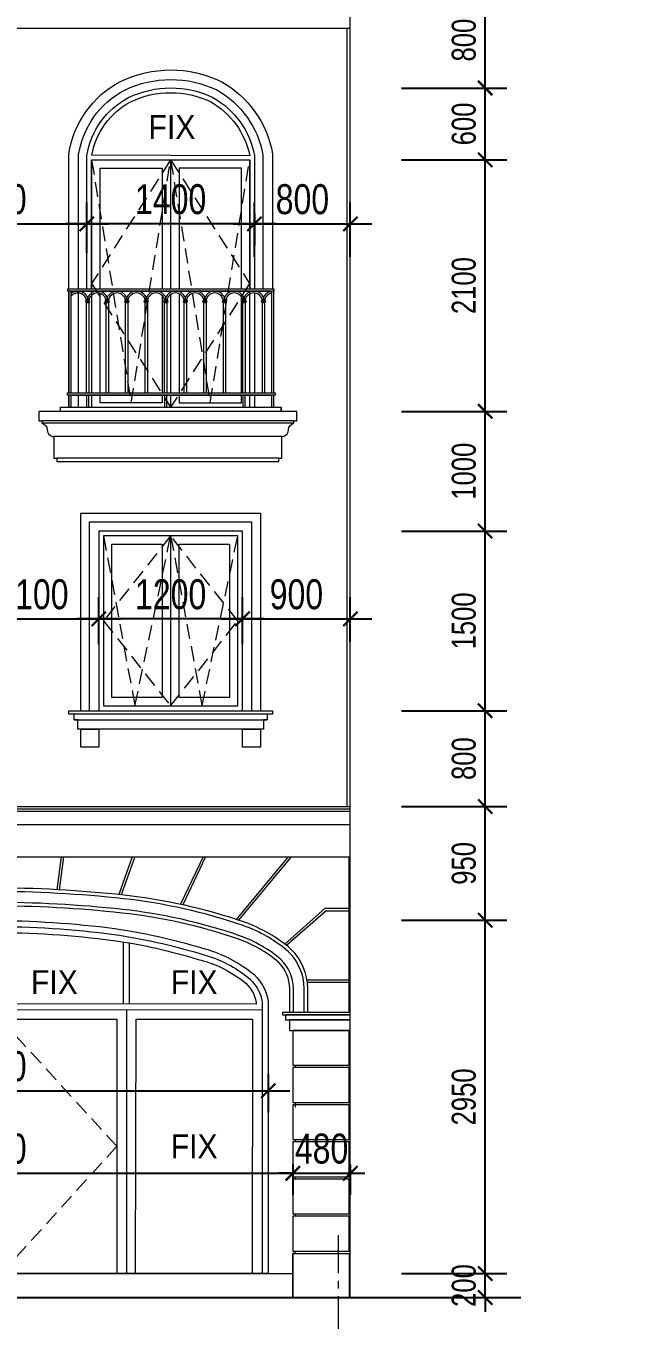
# Model space of a CAD drawing. Header units: millimetres. Extents: x -78046 to 260989, y -99288 to 158505.
# Drawn here: x 215448 to 220543, y 66559 to 77367 of the extents above; entities that cross this region are included whole.
import ezdxf
from ezdxf.xclip import XClip

# ---------------------------------------------------------------- set-up
doc = ezdxf.new("R2010")
doc.units = ezdxf.units.MM
doc.header["$LTSCALE"] = 100
doc.header["$XCLIPFRAME"] = 0
doc.header["$PDMODE"] = 98
doc.linetypes.add('CENTER', pattern=[50.8, 31.75, -6.35, 6.35, -6.35])
doc.linetypes.add('HIDDEN', pattern=[0.375, 0.25, -0.125])
doc.layers.get('Defpoints').update_dxf_attribs({"lineweight": 13})
for name, color, linetype, lineweight in [('-CENTER', 143, 'CENTER', 13), ('-DIM', 9, 'Continuous', 13), ('-DOOR', 137, 'Continuous', 9), ('-HATCH', 8, 'Continuous', 5), ('-HIDE', 3, 'HIDDEN', 13), ('-LINE1', 7, 'Continuous', 18), ('-TEXT', 7, 'Continuous', 15)]:
    doc.layers.add(name, color=color, linetype=linetype, lineweight=lineweight)
doc.styles.add('AVANH', font='VHAVAN_2.TTF', dxfattribs={"width": 0.8})
doc.styles.add('X-5M-DH-TUM1$0$AVANTH', font='arial.ttf', dxfattribs={"width": 0.9})
doc.dimstyles.new('C_100A3', dxfattribs={"dimscale": 100, "dimtxt": 2.5, "dimasz": 1.2, "dimexe": 1.8, "dimexo": 0, "dimgap": 0.75, "dimtad": 1, "dimdec": 0, "dimzin": 0, "dimdsep": 46, "dimtxsty": 'AVANH', "dimblk": 'ARCHTICK', "dimcen": 0, "dimdle": 1.8, "dimclrd": 256, "dimclre": 256, "dimclrt": 7, "dimadec": 0, "dimazin": 0, "dimtfac": 0.0001, "dimtdec": 0, "dimtix": 1, "dimtmove": 2, "dimatfit": 3, "dimldrblk": 'ARCHTICK', "dimfxl": 1.8, "dimtolj": 1, "dimtzin": 0, "dimarcsym": 0})

# ---------------------------------------------------------------- blocks, each defined once
blk = doc.blocks.new('lancan')
for p, q in [((-1, 989), (6547, 989)), ((-1, 969), (6547, 969)), ((1957, 889), (1949, 884)), ((1949, 884), (1949, 882)), ((1958, 884), (1949, 884)), ((1949, 882), (1957, 877)), ((1958, 882), (1949, 882)), ((1954, 893), (1954, 891)), ((1954, 893), (1958, 893)), ((1954, 891), (1957, 891)), ((1954, 875), (1954, 873)), ((1954, 875), (1957, 875)), ((1954, 873), (1958, 873)), ((1957, 891), (1957, 889)), ((1957, 891), (1958, 891)), ((1957, 889), (1979, 889)), ((1957, 877), (1957, 875)), ((1957, 877), (1979, 877)), ((1957, 875), (1958, 875)), ((1958, 893), (1978, 893)), ((1978, 891), (1958, 891)), ((1958, 882), (1958, 884)), ((1958, 884), (1978, 884)), ((1958, 882), (1978, 882)), ((1978, 875), (1958, 875)), ((1958, 120), (1958, 873)), ((1958, 873), (1978, 873)), ((1978, 893), (1982, 893)), ((1978, 891), (1979, 891)), ((1978, 884), (1978, 882)), ((1978, 884), (1987, 884)), ((1978, 882), (1987, 882)), ((1978, 875), (1979, 875)), ((1978, 873), (1978, 120)), ((1978, 873), (1982, 873)), ((1979, 889), (1979, 891)), ((1979, 891), (1982, 891)), ((1987, 884), (1979, 889)), ((1979, 877), (1987, 882)), ((1979, 875), (1979, 877)), ((1979, 875), (1982, 875)), ((1982, 891), (1982, 893)), ((1982, 873), (1982, 875)), ((1987, 882), (1987, 884)), ((2120, 889), (2112, 884)), ((2112, 884), (2112, 882)), ((2122, 884), (2112, 884)), ((2112, 882), (2120, 877)), ((2122, 882), (2112, 882)), ((2118, 893), (2118, 891)), ((2118, 893), (2122, 893)), ((2118, 891), (2120, 891)), ((2118, 875), (2118, 873)), ((2118, 875), (2120, 875)), ((2118, 873), (2122, 873)), ((2120, 891), (2120, 889)), ((2120, 891), (2122, 891)), ((2120, 889), (2142, 889)), ((2120, 877), (2120, 875)), ((2120, 877), (2142, 877)), ((2120, 875), (2122, 875)), ((2122, 893), (2141, 893)), ((2141, 891), (2122, 891)), ((2122, 882), (2122, 884)), ((2122, 884), (2141, 884)), ((2122, 882), (2141, 882)), ((2141, 875), (2122, 875)), ((2122, 120), (2122, 873)), ((2122, 873), (2141, 873)), ((2141, 893), (2145, 893)), ((2141, 891), (2142, 891)), ((2141, 884), (2141, 882)), ((2141, 884), (2151, 884)), ((2141, 882), (2151, 882)), ((2141, 875), (2142, 875)), ((2141, 873), (2141, 120)), ((2141, 873), (2145, 873)), ((2142, 889), (2142, 891)), ((2142, 891), (2145, 891)), ((2151, 884), (2142, 889)), ((2142, 877), (2151, 882)), ((2142, 875), (2142, 877)), ((2142, 875), (2145, 875)), ((2145, 891), (2145, 893)), ((2145, 873), (2145, 875)), ((2151, 882), (2151, 884)), ((2283, 889), (2275, 884)), ((2275, 884), (2275, 882)), ((2285, 884), (2275, 884)), ((2275, 882), (2283, 877)), ((2285, 882), (2275, 882)), ((2281, 893), (2281, 891)), ((2281, 893), (2285, 893)), ((2281, 891), (2283, 891)), ((2281, 875), (2281, 873)), ((2281, 875), (2283, 875)), ((2281, 873), (2285, 873)), ((2283, 891), (2283, 889)), ((2283, 891), (2285, 891)), ((2283, 889), (2306, 889)), ((2283, 877), (2283, 875)), ((2283, 877), (2306, 877)), ((2283, 875), (2285, 875)), ((2285, 893), (2304, 893)), ((2304, 891), (2285, 891)), ((2285, 882), (2285, 884)), ((2285, 884), (2304, 884)), ((2285, 882), (2304, 882)), ((2304, 875), (2285, 875)), ((2285, 120), (2285, 873)), ((2285, 873), (2304, 873)), ((2304, 893), (2308, 893)), ((2304, 891), (2306, 891)), ((2304, 884), (2304, 882)), ((2304, 884), (2314, 884)), ((2304, 882), (2314, 882)), ((2304, 875), (2306, 875)), ((2304, 873), (2304, 120)), ((2304, 873), (2308, 873)), ((2306, 889), (2306, 891)), ((2306, 891), (2308, 891)), ((2314, 884), (2306, 889)), ((2306, 877), (2314, 882)), ((2306, 875), (2306, 877)), ((2306, 875), (2308, 875)), ((2308, 891), (2308, 893)), ((2308, 873), (2308, 875)), ((2314, 882), (2314, 884)), ((2446, 889), (2438, 884)), ((2438, 884), (2438, 882)), ((2448, 884), (2438, 884)), ((2438, 882), (2446, 877)), ((2448, 882), (2438, 882)), ((2444, 893), (2444, 891)), ((2444, 893), (2448, 893)), ((2444, 891), (2446, 891)), ((2444, 875), (2444, 873)), ((2444, 875), (2446, 875)), ((2444, 873), (2448, 873)), ((2446, 891), (2446, 889)), ((2446, 891), (2448, 891)), ((2446, 889), (2469, 889)), ((2446, 877), (2446, 875)), ((2446, 877), (2469, 877)), ((2446, 875), (2448, 875)), ((2448, 893), (2467, 893)), ((2467, 891), (2448, 891)), ((2448, 882), (2448, 884)), ((2448, 884), (2467, 884)), ((2448, 882), (2467, 882)), ((2467, 875), (2448, 875)), ((2448, 120), (2448, 873)), ((2448, 873), (2467, 873)), ((2467, 893), (2471, 893)), ((2467, 891), (2469, 891)), ((2467, 884), (2467, 882)), ((2467, 884), (2477, 884)), ((2467, 882), (2477, 882)), ((2467, 875), (2469, 875)), ((2467, 873), (2467, 120)), ((2467, 873), (2471, 873)), ((2469, 889), (2469, 891)), ((2469, 891), (2471, 891)), ((2477, 884), (2469, 889)), ((2469, 877), (2477, 882)), ((2469, 875), (2469, 877)), ((2469, 875), (2471, 875)), ((2471, 891), (2471, 893)), ((2471, 873), (2471, 875)), ((2477, 882), (2477, 884)), ((2610, 889), (2601, 884)), ((2601, 884), (2601, 882)), ((2611, 884), (2601, 884)), ((2601, 882), (2610, 877)), ((2611, 882), (2601, 882)), ((2607, 893), (2607, 891)), ((2607, 893), (2611, 893)), ((2607, 891), (2610, 891)), ((2607, 875), (2607, 873)), ((2607, 875), (2610, 875)), ((2607, 873), (2611, 873)), ((2610, 891), (2610, 889)), ((2610, 891), (2611, 891)), ((2610, 889), (2632, 889)), ((2610, 877), (2610, 875)), ((2610, 877), (2632, 877)), ((2610, 875), (2611, 875)), ((2611, 893), (2630, 893)), ((2630, 891), (2611, 891)), ((2611, 882), (2611, 884)), ((2611, 884), (2630, 884)), ((2611, 882), (2630, 882)), ((2630, 875), (2611, 875)), ((2611, 120), (2611, 873)), ((2611, 873), (2630, 873)), ((2630, 893), (2634, 893)), ((2630, 891), (2632, 891)), ((2630, 884), (2630, 882)), ((2630, 884), (2640, 884)), ((2630, 882), (2640, 882)), ((2630, 875), (2632, 875)), ((2630, 873), (2630, 120)), ((2630, 873), (2634, 873)), ((2632, 889), (2632, 891)), ((2632, 891), (2634, 891)), ((2640, 884), (2632, 889)), ((2632, 877), (2640, 882)), ((2632, 875), (2632, 877)), ((2632, 875), (2634, 875)), ((2634, 891), (2634, 893)), ((2634, 873), (2634, 875)), ((2640, 882), (2640, 884)), ((2773, 889), (2765, 884)), ((2765, 884), (2765, 882)), ((2774, 884), (2765, 884)), ((2765, 882), (2773, 877)), ((2774, 882), (2765, 882)), ((2770, 893), (2770, 891)), ((2770, 893), (2774, 893)), ((2770, 891), (2773, 891)), ((2770, 875), (2770, 873)), ((2770, 875), (2773, 875)), ((2770, 873), (2774, 873)), ((2773, 891), (2773, 889)), ((2773, 891), (2774, 891)), ((2773, 889), (2795, 889)), ((2773, 877), (2773, 875)), ((2773, 877), (2795, 877)), ((2773, 875), (2774, 875)), ((2774, 893), (2794, 893)), ((2794, 891), (2774, 891)), ((2774, 882), (2774, 884)), ((2774, 884), (2794, 884)), ((2774, 882), (2794, 882)), ((2794, 875), (2774, 875)), ((2774, 120), (2774, 873)), ((2774, 873), (2794, 873)), ((2794, 893), (2798, 893)), ((2794, 891), (2795, 891)), ((2794, 884), (2794, 882)), ((2794, 884), (2803, 884)), ((2794, 882), (2803, 882)), ((2794, 875), (2795, 875)), ((2794, 873), (2794, 120)), ((2794, 873), (2798, 873)), ((2795, 889), (2795, 891)), ((2795, 891), (2798, 891)), ((2803, 884), (2795, 889)), ((2795, 877), (2803, 882)), ((2795, 875), (2795, 877)), ((2795, 875), (2798, 875)), ((2798, 891), (2798, 893)), ((2798, 873), (2798, 875)), ((2803, 882), (2803, 884)), ((2936, 889), (2928, 884)), ((2928, 884), (2928, 882)), ((2938, 884), (2928, 884)), ((2928, 882), (2936, 877)), ((2938, 882), (2928, 882)), ((2934, 893), (2934, 891)), ((2934, 893), (2938, 893)), ((2934, 891), (2936, 891)), ((2934, 875), (2934, 873)), ((2934, 875), (2936, 875)), ((2934, 873), (2938, 873)), ((2936, 891), (2936, 889)), ((2936, 891), (2938, 891)), ((2936, 889), (2958, 889)), ((2936, 877), (2936, 875)), ((2936, 877), (2958, 877)), ((2936, 875), (2938, 875)), ((2938, 893), (2957, 893)), ((2957, 891), (2938, 891)), ((2938, 882), (2938, 884)), ((2938, 884), (2957, 884)), ((2938, 882), (2957, 882)), ((2957, 875), (2938, 875)), ((2938, 120), (2938, 873)), ((2938, 873), (2957, 873)), ((2957, 893), (2961, 893)), ((2957, 891), (2958, 891)), ((2957, 884), (2957, 882)), ((2957, 884), (2967, 884)), ((2957, 882), (2967, 882)), ((2957, 875), (2958, 875)), ((2957, 873), (2957, 120)), ((2957, 873), (2961, 873)), ((2958, 889), (2958, 891)), ((2958, 891), (2961, 891)), ((2967, 884), (2958, 889)), ((2958, 877), (2967, 882)), ((2958, 875), (2958, 877)), ((2958, 875), (2961, 875)), ((2961, 891), (2961, 893)), ((2961, 873), (2961, 875)), ((2967, 882), (2967, 884)), ((3099, 889), (3091, 884)), ((3091, 884), (3091, 882)), ((3101, 884), (3091, 884)), ((3091, 882), (3099, 877)), ((3101, 882), (3091, 882)), ((3097, 893), (3097, 891)), ((3097, 893), (3101, 893)), ((3097, 891), (3099, 891)), ((3097, 875), (3097, 873)), ((3097, 875), (3099, 875)), ((3097, 873), (3101, 873)), ((3099, 891), (3099, 889)), ((3099, 891), (3101, 891)), ((3099, 889), (3122, 889)), ((3099, 877), (3099, 875)), ((3099, 877), (3122, 877)), ((3099, 875), (3101, 875)), ((3101, 893), (3120, 893)), ((3120, 891), (3101, 891)), ((3101, 882), (3101, 884)), ((3101, 884), (3120, 884)), ((3101, 882), (3120, 882)), ((3120, 875), (3101, 875)), ((3101, 120), (3101, 873)), ((3101, 873), (3120, 873)), ((3120, 893), (3124, 893)), ((3120, 891), (3122, 891)), ((3120, 884), (3120, 882)), ((3120, 884), (3130, 884)), ((3120, 882), (3130, 882)), ((3120, 875), (3122, 875)), ((3120, 873), (3120, 120)), ((3120, 873), (3124, 873)), ((3122, 889), (3122, 891)), ((3122, 891), (3124, 891)), ((3130, 884), (3122, 889)), ((3122, 877), (3130, 882)), ((3122, 875), (3122, 877)), ((3122, 875), (3124, 875)), ((3124, 891), (3124, 893)), ((3124, 873), (3124, 875)), ((3130, 882), (3130, 884)), ((3262, 889), (3254, 884)), ((3254, 884), (3254, 882)), ((3264, 884), (3254, 884)), ((3254, 882), (3262, 877)), ((3264, 882), (3254, 882)), ((3260, 893), (3260, 891)), ((3260, 893), (3264, 893)), ((3260, 891), (3262, 891)), ((3260, 875), (3260, 873)), ((3260, 875), (3262, 875)), ((3260, 873), (3264, 873)), ((3262, 891), (3262, 889)), ((3262, 891), (3264, 891)), ((3262, 889), (3285, 889)), ((3262, 877), (3262, 875)), ((3262, 877), (3285, 877)), ((3262, 875), (3264, 875)), ((3264, 893), (3283, 893)), ((3283, 891), (3264, 891)), ((3264, 882), (3264, 884)), ((3264, 884), (3283, 884)), ((3264, 882), (3283, 882)), ((3283, 875), (3264, 875)), ((3264, 120), (3264, 873)), ((3264, 873), (3283, 873)), ((3283, 893), (3287, 893)), ((3283, 891), (3285, 891)), ((3283, 884), (3283, 882)), ((3283, 884), (3293, 884)), ((3283, 882), (3293, 882)), ((3283, 875), (3285, 875)), ((3283, 873), (3283, 120)), ((3283, 873), (3287, 873)), ((3285, 889), (3285, 891)), ((3285, 891), (3287, 891)), ((3293, 884), (3285, 889)), ((3285, 877), (3293, 882)), ((3285, 875), (3285, 877)), ((3285, 875), (3287, 875)), ((3287, 891), (3287, 893)), ((3287, 873), (3287, 875)), ((3293, 882), (3293, 884)), ((3426, 889), (3417, 884)), ((3417, 884), (3417, 882)), ((3427, 884), (3417, 884)), ((3417, 882), (3426, 877)), ((3427, 882), (3417, 882)), ((3423, 893), (3423, 891)), ((3423, 893), (3427, 893)), ((3423, 891), (3426, 891)), ((3423, 875), (3423, 873)), ((3423, 875), (3426, 875)), ((3423, 873), (3427, 873)), ((3426, 891), (3426, 889)), ((3426, 891), (3427, 891)), ((3426, 889), (3448, 889)), ((3426, 877), (3426, 875)), ((3426, 877), (3448, 877)), ((3426, 875), (3427, 875)), ((3427, 893), (3446, 893)), ((3446, 891), (3427, 891)), ((3427, 882), (3427, 884)), ((3427, 884), (3446, 884)), ((3427, 882), (3446, 882)), ((3446, 875), (3427, 875)), ((3427, 120), (3427, 873)), ((3427, 873), (3446, 873)), ((3446, 893), (3450, 893)), ((3446, 891), (3448, 891)), ((3446, 884), (3446, 882)), ((3446, 884), (3456, 884)), ((3446, 882), (3456, 882)), ((3446, 875), (3448, 875)), ((3446, 873), (3446, 120)), ((3446, 873), (3450, 873)), ((3448, 889), (3448, 891)), ((3448, 891), (3450, 891)), ((3456, 884), (3448, 889)), ((3448, 877), (3456, 882)), ((3448, 875), (3448, 877)), ((3448, 875), (3450, 875)), ((3450, 891), (3450, 893)), ((3450, 873), (3450, 875)), ((3456, 882), (3456, 884)), ((-1, 120), (6547, 120)), ((-1, 100), (6547, 100)), ((-1, 0), (6547, 0))]:
    blk.add_line(p, q)
for points in [[(1978, 100), (1958, 100), (1958, 0), (1978, 0)], [(2630, 100), (2611, 100), (2611, 0), (2630, 0)], [(3283, 100), (3264, 100), (3264, 0), (3283, 0)]]:
    blk.add_lwpolyline(points, close=True)
for centre, radius, start, end in [((1886, 880), 89.2, 8.5304, 171.4696), ((1886, 880), 73.2, 10.4137, 169.5863), ((2050, 880), 89.2, 8.5304, 171.4696), ((2050, 880), 73.2, 10.4137, 169.5863), ((2213, 880), 89.2, 8.5304, 171.4696), ((2213, 880), 73.2, 10.4137, 169.5863), ((2376, 880), 89.2, 8.5304, 171.4696), ((2376, 880), 73.2, 10.4137, 169.5863), ((2539, 880), 89.2, 8.5304, 171.4696), ((2539, 880), 73.2, 10.4137, 169.5863), ((2702, 880), 89.2, 8.5304, 171.4696), ((2702, 880), 73.2, 10.4137, 169.5863), ((2866, 880), 89.2, 8.5304, 171.4696), ((2866, 880), 73.2, 10.4137, 169.5863), ((3029, 880), 89.2, 8.5304, 171.4696), ((3029, 880), 73.2, 10.4137, 169.5863), ((3192, 880), 89.2, 8.5304, 171.4696), ((3192, 880), 73.2, 10.4137, 169.5863), ((3355, 880), 89.2, 8.5304, 171.4696), ((3355, 880), 73.2, 10.4137, 169.5863), ((3518, 880), 89.2, 8.5304, 171.4696), ((3518, 880), 73.2, 10.4137, 169.5863)]:
    blk.add_arc(centre, radius, start, end)
blk = doc.blocks.new('_ARCHTICK')
at = {"const_width": 0.15}
blk.add_lwpolyline([(-0.5, -0.5), (0.5, 0.5)], dxfattribs=at)
blk = doc.blocks.new('*D598')
at = {"layer": 'Defpoints', "lineweight": -2, "transparency": 16777216}
for p, q in [((216057, 72203), (216057, 72595)), ((217257, 72203), (217257, 72595)), ((217437, 72415), (215877, 72415))]:
    blk.add_line(p, q, dxfattribs=at)
at = {"layer": 'Defpoints', "color": 0, "transparency": 16777216}
for p in [(216057, 72415), (216057, 72203), (217257, 72203)]:
    blk.add_point(p, dxfattribs=at)
at = {"layer": 'Defpoints', "lineweight": -2, "transparency": 16777216, "xscale": 120, "yscale": 120, "zscale": 120, "rotation": 180}
blk.add_blockref('_ARCHTICK', (216057, 72415), dxfattribs=at)
at = {"layer": 'Defpoints', "lineweight": -2, "transparency": 16777216, "xscale": 120, "yscale": 120, "zscale": 120}
blk.add_blockref('_ARCHTICK', (217257, 72415), dxfattribs=at)
at = {"layer": 'Defpoints', "color": 7, "transparency": 16777216, "insert": (216657, 72619), "char_height": 250, "attachment_point": 5, "style": 'AVANH'}
blk.add_mtext('\\A1;1200', dxfattribs=at)
blk = doc.blocks.new('*D600')
at = {"layer": 'Defpoints', "lineweight": -2, "transparency": 16777216}
for p, q in [((215957, 75625), (215957, 75893)), ((217357, 75801), (217357, 75533)), ((217537, 75713), (215777, 75713))]:
    blk.add_line(p, q, dxfattribs=at)
at = {"layer": 'Defpoints', "color": 0, "transparency": 16777216}
for p in [(217357, 75801), (215957, 75713), (215957, 75625)]:
    blk.add_point(p, dxfattribs=at)
at = {"layer": 'Defpoints', "lineweight": -2, "transparency": 16777216, "xscale": 120, "yscale": 120, "zscale": 120, "rotation": 180}
blk.add_blockref('_ARCHTICK', (215957, 75713), dxfattribs=at)
at = {"layer": 'Defpoints', "lineweight": -2, "transparency": 16777216, "xscale": 120, "yscale": 120, "zscale": 120}
blk.add_blockref('_ARCHTICK', (217357, 75713), dxfattribs=at)
at = {"layer": 'Defpoints', "color": 7, "transparency": 16777216, "insert": (216657, 75918), "char_height": 250, "attachment_point": 5, "style": 'AVANH'}
blk.add_mtext('\\A1;1400', dxfattribs=at)
blk = doc.blocks.new('*D588')
at = {"layer": 'Defpoints', "lineweight": -2, "transparency": 16777216}
for p, q in [((214357, 75533), (214357, 75893)), ((215957, 75469), (215957, 75893)), ((214177, 75713), (216137, 75713))]:
    blk.add_line(p, q, dxfattribs=at)
at = {"layer": 'Defpoints', "color": 0, "transparency": 16777216}
for p in [(215957, 75713), (214357, 75533), (215957, 75469)]:
    blk.add_point(p, dxfattribs=at)
at = {"layer": 'Defpoints', "lineweight": -2, "transparency": 16777216, "xscale": 120, "yscale": 120, "zscale": 120, "rotation": 180}
blk.add_blockref('_ARCHTICK', (214357, 75713), dxfattribs=at)
at = {"layer": 'Defpoints', "lineweight": -2, "transparency": 16777216, "xscale": 120, "yscale": 120, "zscale": 120}
blk.add_blockref('_ARCHTICK', (215957, 75713), dxfattribs=at)
at = {"layer": 'Defpoints', "color": 7, "transparency": 16777216, "insert": (215157, 75918), "char_height": 250, "attachment_point": 5, "style": 'AVANH'}
blk.add_mtext('\\A1;1600', dxfattribs=at)
blk = doc.blocks.new('*D589')
at = {"layer": 'Defpoints', "lineweight": -2, "transparency": 16777216}
for p, q in [((217357, 75438), (217357, 75893)), ((218157, 75438), (218157, 75893)), ((217177, 75713), (218337, 75713))]:
    blk.add_line(p, q, dxfattribs=at)
at = {"layer": 'Defpoints', "color": 0, "transparency": 16777216}
for p in [(218157, 75713), (217357, 75438), (218157, 75438)]:
    blk.add_point(p, dxfattribs=at)
at = {"layer": 'Defpoints', "lineweight": -2, "transparency": 16777216, "xscale": 120, "yscale": 120, "zscale": 120, "rotation": 180}
blk.add_blockref('_ARCHTICK', (217357, 75713), dxfattribs=at)
at = {"layer": 'Defpoints', "lineweight": -2, "transparency": 16777216, "xscale": 120, "yscale": 120, "zscale": 120}
blk.add_blockref('_ARCHTICK', (218157, 75713), dxfattribs=at)
at = {"layer": 'Defpoints', "color": 7, "transparency": 16777216, "insert": (217757, 75918), "char_height": 250, "attachment_point": 5, "style": 'AVANH'}
blk.add_mtext('\\A1;800', dxfattribs=at)
blk = doc.blocks.new('*D592')
at = {"layer": 'Defpoints', "lineweight": -2, "transparency": 16777216}
for p, q in [((217257, 72224), (217257, 72595)), ((218157, 72224), (218157, 72595)), ((217077, 72415), (218337, 72415))]:
    blk.add_line(p, q, dxfattribs=at)
at = {"layer": 'Defpoints', "color": 0, "transparency": 16777216}
for p in [(218157, 72415), (217257, 72224), (218157, 72224)]:
    blk.add_point(p, dxfattribs=at)
at = {"layer": 'Defpoints', "lineweight": -2, "transparency": 16777216, "xscale": 120, "yscale": 120, "zscale": 120, "rotation": 180}
blk.add_blockref('_ARCHTICK', (217257, 72415), dxfattribs=at)
at = {"layer": 'Defpoints', "lineweight": -2, "transparency": 16777216, "xscale": 120, "yscale": 120, "zscale": 120}
blk.add_blockref('_ARCHTICK', (218157, 72415), dxfattribs=at)
at = {"layer": 'Defpoints', "color": 7, "transparency": 16777216, "insert": (217707, 72619), "char_height": 250, "attachment_point": 5, "style": 'AVANH'}
blk.add_mtext('\\A1;900', dxfattribs=at)
blk = doc.blocks.new('*D594')
at = {"layer": 'Defpoints', "lineweight": -2, "transparency": 16777216}
for p, q in [((212637, 67591), (212637, 67965)), ((212457, 67785), (217857, 67785)), ((217677, 67859), (217677, 67605))]:
    blk.add_line(p, q, dxfattribs=at)
at = {"layer": 'Defpoints', "color": 0, "transparency": 16777216}
for p in [(217677, 67859), (217677, 67785), (212637, 67591)]:
    blk.add_point(p, dxfattribs=at)
at = {"layer": 'Defpoints', "lineweight": -2, "transparency": 16777216, "xscale": 120, "yscale": 120, "zscale": 120, "rotation": 180}
blk.add_blockref('_ARCHTICK', (212637, 67785), dxfattribs=at)
at = {"layer": 'Defpoints', "lineweight": -2, "transparency": 16777216, "xscale": 120, "yscale": 120, "zscale": 120}
blk.add_blockref('_ARCHTICK', (217677, 67785), dxfattribs=at)
at = {"layer": 'Defpoints', "color": 7, "transparency": 16777216, "insert": (215157, 67990), "char_height": 250, "attachment_point": 5, "style": 'AVANH'}
blk.add_mtext('\\A1;5040', dxfattribs=at)
blk = doc.blocks.new('*D595')
at = {"layer": 'Defpoints', "lineweight": -2, "transparency": 16777216}
for p, q in [((217677, 67785), (217557, 67785)), ((217677, 67859), (217677, 67605)), ((217677, 67785), (218157, 67785)), ((218157, 67859), (218157, 67605)), ((218157, 67785), (218277, 67785))]:
    blk.add_line(p, q, dxfattribs=at)
at = {"layer": 'Defpoints', "color": 0, "transparency": 16777216}
for p in [(217677, 67859), (218157, 67859), (218157, 67785)]:
    blk.add_point(p, dxfattribs=at)
at = {"layer": 'Defpoints', "lineweight": -2, "transparency": 16777216, "xscale": 120, "yscale": 120, "zscale": 120}
blk.add_blockref('_ARCHTICK', (217677, 67785), dxfattribs=at)
at = {"layer": 'Defpoints', "lineweight": -2, "transparency": 16777216, "xscale": 120, "yscale": 120, "zscale": 120, "rotation": 180}
blk.add_blockref('_ARCHTICK', (218157, 67785), dxfattribs=at)
at = {"layer": 'Defpoints', "color": 7, "transparency": 16777216, "insert": (217917, 67990), "char_height": 250, "attachment_point": 5, "style": 'AVANH'}
blk.add_mtext('\\A1;480', dxfattribs=at)
blk = doc.blocks.new('*D596')
at = {"layer": 'Defpoints', "lineweight": -2, "transparency": 16777216}
for p, q in [((212842, 68617), (212842, 68294)), ((217472, 68617), (217472, 68294)), ((212662, 68474), (217652, 68474))]:
    blk.add_line(p, q, dxfattribs=at)
at = {"layer": 'Defpoints', "color": 0, "transparency": 16777216}
for p in [(212842, 68617), (217472, 68617), (217472, 68474)]:
    blk.add_point(p, dxfattribs=at)
at = {"layer": 'Defpoints', "lineweight": -2, "transparency": 16777216, "xscale": 120, "yscale": 120, "zscale": 120, "rotation": 180}
blk.add_blockref('_ARCHTICK', (212842, 68474), dxfattribs=at)
at = {"layer": 'Defpoints', "lineweight": -2, "transparency": 16777216, "xscale": 120, "yscale": 120, "zscale": 120}
blk.add_blockref('_ARCHTICK', (217472, 68474), dxfattribs=at)
at = {"layer": 'Defpoints', "color": 7, "transparency": 16777216, "insert": (215157, 68678), "char_height": 250, "attachment_point": 5, "style": 'AVANH'}
blk.add_mtext('\\A1;4630', dxfattribs=at)
blk = doc.blocks.new('*D587')
at = {"layer": 'Defpoints', "lineweight": -2, "transparency": 16777216}
for p, q in [((214957, 72189), (214957, 72595)), ((216057, 72203), (216057, 72595)), ((214777, 72415), (216237, 72415))]:
    blk.add_line(p, q, dxfattribs=at)
at = {"layer": 'Defpoints', "color": 0, "transparency": 16777216}
for p in [(216057, 72415), (216057, 72203), (214957, 72189)]:
    blk.add_point(p, dxfattribs=at)
at = {"layer": 'Defpoints', "lineweight": -2, "transparency": 16777216, "xscale": 120, "yscale": 120, "zscale": 120, "rotation": 180}
blk.add_blockref('_ARCHTICK', (214957, 72415), dxfattribs=at)
at = {"layer": 'Defpoints', "lineweight": -2, "transparency": 16777216, "xscale": 120, "yscale": 120, "zscale": 120}
blk.add_blockref('_ARCHTICK', (216057, 72415), dxfattribs=at)
at = {"layer": 'Defpoints', "color": 7, "transparency": 16777216, "insert": (215507, 72619), "char_height": 250, "attachment_point": 5, "style": 'AVANH'}
blk.add_mtext('\\A1;1100', dxfattribs=at)
blk = doc.blocks.new('*D567')
at = {"layer": '-DIM', "lineweight": -2, "transparency": 16777216}
for p, q in [((219283, 72968), (219283, 74328)), ((218583, 74148), (219463, 74148)), ((218583, 73148), (219463, 73148))]:
    blk.add_line(p, q, dxfattribs=at)
at = {"layer": 'Defpoints', "color": 0, "transparency": 16777216}
for p in [(218583, 74148), (219283, 74148), (218583, 73148)]:
    blk.add_point(p, dxfattribs=at)
at = {"layer": '-DIM', "lineweight": -2, "transparency": 16777216, "xscale": 120, "yscale": 120, "zscale": 120}
for p, rotation in [((219283, 74148), 90), ((219283, 73148), 270)]:
    blk.add_blockref('_ARCHTICK', p, dxfattribs=dict(at, rotation=rotation))
at = {"layer": '-DIM', "color": 7, "transparency": 16777216, "insert": (219105, 73648), "char_height": 200, "attachment_point": 5, "rotation": 90, "style": 'AVANH'}
blk.add_mtext('\\A1;1000', dxfattribs=at)
blk = doc.blocks.new('*D570')
at = {"layer": '-DIM', "lineweight": -2, "transparency": 16777216}
for p, q in [((219283, 76668), (219283, 77828)), ((218583, 77648), (219463, 77648)), ((218583, 76848), (219463, 76848))]:
    blk.add_line(p, q, dxfattribs=at)
at = {"layer": 'Defpoints', "color": 0, "transparency": 16777216}
for p in [(218583, 77648), (219283, 77648), (218583, 76848)]:
    blk.add_point(p, dxfattribs=at)
at = {"layer": '-DIM', "lineweight": -2, "transparency": 16777216, "xscale": 120, "yscale": 120, "zscale": 120}
for p, rotation in [((219283, 77648), 90), ((219283, 76848), 270)]:
    blk.add_blockref('_ARCHTICK', p, dxfattribs=dict(at, rotation=rotation))
at = {"layer": '-DIM', "color": 7, "transparency": 16777216, "insert": (219105, 77248), "char_height": 200, "attachment_point": 5, "rotation": 90, "style": 'AVANH'}
blk.add_mtext('\\A1;800', dxfattribs=at)
blk = doc.blocks.new('*D562')
at = {"layer": '-DIM', "lineweight": -2, "transparency": 16777216}
for p, q in [((219283, 66948), (219283, 67068)), ((218583, 66948), (219463, 66948)), ((219283, 66748), (219283, 66948)), ((218583, 66748), (219463, 66748)), ((219283, 66748), (219283, 66628))]:
    blk.add_line(p, q, dxfattribs=at)
at = {"layer": 'Defpoints', "color": 0, "transparency": 16777216}
for p in [(218583, 66948), (219283, 66948), (218583, 66748)]:
    blk.add_point(p, dxfattribs=at)
at = {"layer": '-DIM', "lineweight": -2, "transparency": 16777216, "xscale": 120, "yscale": 120, "zscale": 120}
for p, rotation in [((219283, 66948), 270), ((219283, 66748), 90)]:
    blk.add_blockref('_ARCHTICK', p, dxfattribs=dict(at, rotation=rotation))
at = {"layer": '-DIM', "color": 7, "transparency": 16777216, "insert": (219105, 66848), "char_height": 200, "attachment_point": 5, "rotation": 90, "style": 'AVANH'}
blk.add_mtext('\\A1;200', dxfattribs=at)
blk = doc.blocks.new('*D563')
at = {"layer": '-DIM', "lineweight": -2, "transparency": 16777216}
for p, q in [((219283, 66768), (219283, 70078)), ((218583, 69898), (219463, 69898)), ((218583, 66948), (219463, 66948))]:
    blk.add_line(p, q, dxfattribs=at)
at = {"layer": 'Defpoints', "color": 0, "transparency": 16777216}
for p in [(218583, 69898), (219283, 69898), (218583, 66948)]:
    blk.add_point(p, dxfattribs=at)
at = {"layer": '-DIM', "lineweight": -2, "transparency": 16777216, "xscale": 120, "yscale": 120, "zscale": 120}
for p, rotation in [((219283, 69898), 90), ((219283, 66948), 270)]:
    blk.add_blockref('_ARCHTICK', p, dxfattribs=dict(at, rotation=rotation))
at = {"layer": '-DIM', "color": 7, "transparency": 16777216, "insert": (219105, 68423), "char_height": 200, "attachment_point": 5, "rotation": 90, "style": 'AVANH'}
blk.add_mtext('\\A1;2950', dxfattribs=at)
blk = doc.blocks.new('*D565')
at = {"layer": '-DIM', "lineweight": -2, "transparency": 16777216}
for p, q in [((219283, 70668), (219283, 71828)), ((218583, 71648), (219463, 71648)), ((218583, 70848), (219463, 70848))]:
    blk.add_line(p, q, dxfattribs=at)
at = {"layer": 'Defpoints', "color": 0, "transparency": 16777216}
for p in [(218583, 71648), (219283, 71648), (218583, 70848)]:
    blk.add_point(p, dxfattribs=at)
at = {"layer": '-DIM', "lineweight": -2, "transparency": 16777216, "xscale": 120, "yscale": 120, "zscale": 120}
for p, rotation in [((219283, 71648), 90), ((219283, 70848), 270)]:
    blk.add_blockref('_ARCHTICK', p, dxfattribs=dict(at, rotation=rotation))
at = {"layer": '-DIM', "color": 7, "transparency": 16777216, "insert": (219105, 71248), "char_height": 200, "attachment_point": 5, "rotation": 90, "style": 'AVANH'}
blk.add_mtext('\\A1;800', dxfattribs=at)
blk = doc.blocks.new('*D564')
at = {"layer": '-DIM', "lineweight": -2, "transparency": 16777216}
for p, q in [((219283, 69718), (219283, 71028)), ((218583, 70848), (219463, 70848)), ((218583, 69898), (219463, 69898))]:
    blk.add_line(p, q, dxfattribs=at)
at = {"layer": 'Defpoints', "color": 0, "transparency": 16777216}
for p in [(218583, 70848), (219283, 70848), (218583, 69898)]:
    blk.add_point(p, dxfattribs=at)
at = {"layer": '-DIM', "lineweight": -2, "transparency": 16777216, "xscale": 120, "yscale": 120, "zscale": 120}
for p, rotation in [((219283, 70848), 90), ((219283, 69898), 270)]:
    blk.add_blockref('_ARCHTICK', p, dxfattribs=dict(at, rotation=rotation))
at = {"layer": '-DIM', "color": 7, "transparency": 16777216, "insert": (219105, 70373), "char_height": 200, "attachment_point": 5, "rotation": 90, "style": 'AVANH'}
blk.add_mtext('\\A1;950', dxfattribs=at)
blk = doc.blocks.new('*D566')
at = {"layer": '-DIM', "lineweight": -2, "transparency": 16777216}
for p, q in [((219283, 71468), (219283, 73328)), ((218583, 73148), (219463, 73148)), ((218583, 71648), (219463, 71648))]:
    blk.add_line(p, q, dxfattribs=at)
at = {"layer": 'Defpoints', "color": 0, "transparency": 16777216}
for p in [(218583, 73148), (219283, 73148), (218583, 71648)]:
    blk.add_point(p, dxfattribs=at)
at = {"layer": '-DIM', "lineweight": -2, "transparency": 16777216, "xscale": 120, "yscale": 120, "zscale": 120}
for p, rotation in [((219283, 73148), 90), ((219283, 71648), 270)]:
    blk.add_blockref('_ARCHTICK', p, dxfattribs=dict(at, rotation=rotation))
at = {"layer": '-DIM', "color": 7, "transparency": 16777216, "insert": (219105, 72398), "char_height": 200, "attachment_point": 5, "rotation": 90, "style": 'AVANH'}
blk.add_mtext('\\A1;1500', dxfattribs=at)
blk = doc.blocks.new('*D568')
at = {"layer": '-DIM', "lineweight": -2, "transparency": 16777216}
for p, q in [((219283, 73968), (219283, 76428)), ((218583, 76248), (219463, 76248)), ((218583, 74148), (219463, 74148))]:
    blk.add_line(p, q, dxfattribs=at)
at = {"layer": 'Defpoints', "color": 0, "transparency": 16777216}
for p in [(218583, 76248), (219283, 76248), (218583, 74148)]:
    blk.add_point(p, dxfattribs=at)
at = {"layer": '-DIM', "lineweight": -2, "transparency": 16777216, "xscale": 120, "yscale": 120, "zscale": 120}
for p, rotation in [((219283, 76248), 90), ((219283, 74148), 270)]:
    blk.add_blockref('_ARCHTICK', p, dxfattribs=dict(at, rotation=rotation))
at = {"layer": '-DIM', "color": 7, "transparency": 16777216, "insert": (219105, 75198), "char_height": 200, "attachment_point": 5, "rotation": 90, "style": 'AVANH'}
blk.add_mtext('\\A1;2100', dxfattribs=at)
blk = doc.blocks.new('*D569')
at = {"layer": '-DIM', "lineweight": -2, "transparency": 16777216}
for p, q in [((219283, 76068), (219283, 77028)), ((218583, 76848), (219463, 76848)), ((218583, 76248), (219463, 76248))]:
    blk.add_line(p, q, dxfattribs=at)
at = {"layer": 'Defpoints', "color": 0, "transparency": 16777216}
for p in [(218583, 76848), (219283, 76848), (218583, 76248)]:
    blk.add_point(p, dxfattribs=at)
at = {"layer": '-DIM', "lineweight": -2, "transparency": 16777216, "xscale": 120, "yscale": 120, "zscale": 120}
for p, rotation in [((219283, 76848), 90), ((219283, 76248), 270)]:
    blk.add_blockref('_ARCHTICK', p, dxfattribs=dict(at, rotation=rotation))
at = {"layer": '-DIM', "color": 7, "transparency": 16777216, "insert": (219105, 76548), "char_height": 200, "attachment_point": 5, "rotation": 90, "style": 'AVANH'}
blk.add_mtext('\\A1;600', dxfattribs=at)

msp = doc.modelspace()

# ---------------------------------------------------------------- linework, layer by layer
at = {"layer": '-CENTER', "ltscale": 0.1}
msp.add_line((218056.7, 67267.5), (218056.7, 65591.5), dxfattribs=at)
at = {"layer": '-DOOR', "lineweight": 9}
for p, q in [((215997.4, 76248), (215997.4, 75171.8)), ((216656.8, 76248), (216656.8, 75171.8)), ((217317.4, 75171.8), (217317.4, 76248)), ((216067.4, 76178), (216586.8, 76178)), ((216067.4, 75171.8), (216067.4, 76178)), ((216586.8, 76178), (216586.8, 75171.8)), ((217247.4, 76178), (216727.9, 76178)), ((216727.9, 76178), (216727.9, 75171.8)), ((217247.4, 75171.8), (217247.4, 76178)), ((215997.4, 75136), (215997.4, 74303)), ((216067.4, 74303), (216067.4, 75132.6)), ((216586.8, 75116.4), (216586.8, 74303)), ((216656.8, 75151.8), (216656.8, 75140.8)), ((216656.8, 75121.8), (216656.8, 74303)), ((216727.9, 75130.6), (216727.9, 74303)), ((217247.4, 74303), (217247.4, 75130)), ((217317.4, 74303), (217317.4, 75151.8)), ((215997.4, 74283), (215997.4, 74183)), ((216067.4, 74218), (216067.4, 74283)), ((216586.8, 74283), (216586.8, 74218)), ((216656.8, 74283), (216656.8, 74183)), ((216727.9, 74283), (216727.9, 74218)), ((217247.4, 74218), (217247.4, 74283)), ((217317.4, 74183), (217317.4, 74283)), ((216586.8, 74218), (216067.4, 74218)), ((216727.9, 74218), (217247.4, 74218)), ((216656.8, 73108), (216656.8, 71688)), ((216262.3, 69198.5), (216262.3, 69717)), ((216312.3, 69198.4), (216312.3, 69708.6)), ((217422.2, 69148), (212891.7, 69150))]:
    msp.add_line(p, q, dxfattribs=at)
for points in [[(217316.9, 76282.9), (215998.7, 76288.2, -0.2304502), (216323, 76732.6, -0.2262052), (216990.5, 76734.1, -0.2166371)], [(212891.7, 69213.4, -0.1968809), (213016.5, 69428.7, -0.1021237), (213411.8, 69620.1, -0.0376538), (214127.7, 69779.7, -0.0649501), (216184.3, 69779.7, -0.0376567), (216900.2, 69620.1, -0.1043041), (217293.4, 69428.7, -0.1946606), (217422.2, 69213.9), (217422.2, 66948), (212891.7, 66948)], [(212941.7, 69209.8, -0.1938297), (213047, 69389.1, -0.102384), (213425.2, 69571.9, -0.0376956), (214134.5, 69730.1, -0.0649272), (216177.5, 69730.1, -0.0377031), (216886.9, 69571.9, -0.104636), (217262.8, 69389.2, -0.1913405), (217372.2, 69210.3), (217372.2, 69197.5), (212941.7, 69199.4)]]:
    msp.add_lwpolyline(points, format="xyb", close=True, dxfattribs=at)
for points in [[(215997.4, 75171.8), (215997.4, 76248), (216656.8, 76248)], [(216656.8, 76248), (217317.4, 76248), (217317.4, 75171.8)], [(216166.7, 71758), (216166.7, 73038), (216586.8, 73038), (216586.8, 71758), (216166.7, 71758)], [(216726.8, 71758), (216726.8, 73038), (217146.9, 73038), (217146.9, 71758), (216726.8, 71758)], [(216287.5, 69148.5), (216287.3, 66948)]]:
    msp.add_lwpolyline(points, dxfattribs=at)
for points in [[(217216.9, 73108), (216096.7, 73108), (216096.7, 71688), (217216.9, 71688)], [(215237.3, 69073), (216206.7, 69073), (216206.7, 66948), (215237.3, 66948)], [(216368, 69073), (217341.4, 69073), (217336.2, 66948), (216362.8, 66948)]]:
    msp.add_lwpolyline(points, close=True, dxfattribs=at)
msp.add_lwpolyline([(212842, 69218.3, -0.1981951), (212985.9, 69468.3, -0.1018818), (213398.4, 69668.3, -0.037614), (214120.9, 69829.2, -0.0649726), (216191.1, 69829.2, -0.0376125), (216913.6, 69668.3, -0.103998), (217324, 69468.3, -0.1972816), (217472.2, 69217.3), (217472.2, 66948), (212841.7, 66948), (212841.7, 69218.3)], format="xyb", dxfattribs=at)
at = {"layer": '-HATCH'}
for p, q in [((218131.9, 70848.1), (218131.9, 77348)), ((217685.4, 74068), (215581.4, 74068)), ((217685.4, 74048), (215581.4, 74048)), ((217585.4, 73938), (215681.4, 73938)), ((217560.4, 73758), (215706.4, 73758)), ((217506.9, 71618), (215806.7, 71618)), ((217461.9, 71618), (215851.7, 71618)), ((215851.7, 71573), (217461.9, 71573)), ((215881.7, 71573), (217431.9, 71573)), ((212156.9, 70828), (218156.9, 70828)), ((212156.9, 70808), (218156.9, 70808)), ((212156.9, 70698), (218156.9, 70698)), ((215743.6, 70428), (215706.3, 70153.4)), ((215763.7, 70428), (215726.4, 70152.4)), ((216336.8, 70428), (216223.4, 70112.6)), ((216357.8, 70428), (216243.6, 70110.5)), ((216927, 70428), (216738.5, 70031.4)), ((216948.7, 70428), (216758.4, 70027.1)), ((217206.9, 69904.7), (217639.5, 70428)), ((217226.9, 69898), (217664.5, 70428)), ((217948.3, 69998), (217608.9, 69699.7)), ((217955.8, 69978), (217625, 69687.2)), ((217948.3, 69998), (218147.2, 69998)), ((217955.8, 69978), (218147.2, 69978)), ((217696.9, 68687.7), (217696.9, 68667.7)), ((217696.9, 68377.3), (217696.9, 68357.3)), ((217696.9, 68357.3), (217696.9, 68337.3)), ((217696.9, 68067), (217696.9, 68047)), ((217696.9, 67756.7), (217696.9, 67736.7)), ((217696.9, 67446.3), (217696.9, 67426.3)), ((217696.9, 67136), (217696.9, 67116))]:
    msp.add_line(p, q, dxfattribs=at)
for points in [[(215887.4, 75171.8), (215887.4, 76289.1, -0.237928), (216273.5, 76830.8, -0.2280809), (217041.4, 76831.7, -0.2227577), (217427.4, 76290.9), (217427.4, 75171.8)], [(217771.9, 69128), (217771.9, 69329.1, 0.1957321), (217641.3, 69635, 0.0904378), (217262.6, 69854.3, 0.055416), (216264.6, 70078, 0.0545582), (214056.9, 70077.4, 0.0552505), (213065.5, 69854.3, 0.0850084), (212697, 69645, 0.187409), (212541.9, 69333.9), (212541.9, 69128)], [(217681.9, 69128), (217681.9, 69328.3, 0.1927861), (217580.3, 69568.7, 0.0895204), (217232.7, 69769.4, 0.0553798), (216254.8, 69988.6, 0.0545551), (214066.8, 69987.9, 0.055208), (213095.5, 69769.4, 0.0843452), (212755.9, 69576.9, 0.183314), (212631.9, 69329.6), (212631.9, 69128)]]:
    msp.add_lwpolyline(points, format="xyb", dxfattribs=at)
for points in [[(215797.4, 75171.8), (217519.4, 75171.8), (217519.4, 75151.8), (215797.4, 75151.8)], [(215826.6, 75151.8), (215807.4, 75151.8), (215807.4, 74303), (215826.6, 74303)], [(217519.4, 75151.8), (217500.2, 75151.8), (217500.2, 74303), (217519.4, 74303)], [(215797, 74303), (217529.4, 74303), (217529.4, 74283), (215797, 74283)], [(215826.6, 74283), (215807.4, 74283), (215807.4, 74183), (215826.6, 74183)], [(217519.4, 74283), (217500.2, 74283), (217500.2, 74183), (217519.4, 74183)], [(217676.9, 68687.7), (218146.9, 68687.7), (218146.9, 68978), (217676.9, 68978)], [(217676.9, 68377.3), (218146.9, 68377.3), (218146.9, 68667.7), (217676.9, 68667.7)], [(217676.9, 68067), (218146.9, 68067), (218146.9, 68357.3), (217676.9, 68357.3)], [(217676.9, 67756.7), (218146.9, 67756.7), (218146.9, 68047), (217676.9, 68047)], [(217676.9, 67446.3), (218146.9, 67446.3), (218146.9, 67736.7), (217676.9, 67736.7)], [(217676.9, 67136), (218146.9, 67136), (218146.9, 67426.3), (217676.9, 67426.3)], [(217676.9, 67116), (218146.9, 67116), (218146.9, 66748), (217676.9, 66748)]]:
    msp.add_lwpolyline(points, close=True, dxfattribs=at)
for points in [[(215887.4, 74303), (215887.4, 75151.8)], [(215887.4, 74183), (215887.4, 74283)], [(215980.5, 71648), (215980.5, 73224.3), (217333.2, 73224.3), (217333.2, 71648)]]:
    msp.add_lwpolyline(points, dxfattribs=at)
at = {"layer": '-HIDE', "ltscale": 5}
for points in [[(216656.8, 76248), (215997.4, 75215.5), (216656.8, 74183)], [(215997.4, 76248), (216327.1, 74218), (216656.8, 76248)], [(216656.8, 76248), (217316.3, 75215.5), (216656.8, 74183)], [(216656.8, 76248), (216986.6, 74218), (217316.3, 76248)], [(216656.8, 73108), (216096.7, 72398), (216656.8, 71688), (217216.9, 72398), (216656.8, 73108)], [(216096.7, 73108), (216358.7, 71688), (216656.8, 73108)], [(216656.8, 73108), (216918.8, 71688), (217216.9, 73108)], [(215237.9, 69073), (216207.3, 68010.5), (215243.1, 66948)]]:
    msp.add_lwpolyline(points, dxfattribs=at)
at = {"layer": '-LINE1', "color": 0, "lineweight": 20}
for p, q in [((218156.9, 66748), (218156.9, 81622.3)), ((212156.9, 77348), (218156.9, 77348)), ((218156.9, 70848.1), (218156.9, 77248)), ((217579.4, 74148), (217579.4, 74183)), ((212156.9, 70848.1), (218156.9, 70848.1)), ((212156.9, 70428), (218156.9, 70428)), ((218147.2, 69128), (218147.2, 70428)), ((218147.2, 69398), (217795.8, 69398)), ((218147.2, 69378), (217798.6, 69378)), ((212636.9, 66948), (217676.9, 66948)), ((212156.9, 66748), (218156.9, 66748))]:
    msp.add_line(p, q, dxfattribs=at)
for points in [[(215807.4, 75171.8), (215807.4, 76295.1, -0.240396), (216237.5, 76902.3, -0.2291677), (217078.3, 76902.7, -0.2258242), (217507.4, 76298), (217507.4, 75171.8)], [(215957.4, 75171.8), (215957.4, 76283.7, -0.235397), (216305, 76768.3, -0.2269482), (217009, 76769.6, -0.2196295), (217357.4, 76284.3), (217357.4, 75171.8)], [(215557.4, 74148), (215557.4, 74068), (215581.4, 74068), (215581.4, 74048, -0.3409376), (215626.3, 73996.2, 0.3700153), (215671.4, 73938), (215681.4, 73938), (215681.4, 73758), (215706.4, 73758), (215706.4, 73728), (217560.4, 73728), (217560.4, 73758), (217585.4, 73758), (217585.4, 73938), (217595.4, 73938, 0.3700153), (217640.5, 73996.2, -0.3409376), (217685.4, 74048), (217685.4, 74068), (217709.4, 74068), (217709.4, 74148), (215557.4, 74148)], [(217801.9, 69128), (217801.9, 69329.3, 0.1965048), (217661.6, 69657.1, 0.090704), (217272.5, 69882.6, 0.0554275), (216267.9, 70107.8, 0.0545592), (214053.6, 70107.2, 0.0552641), (213055.5, 69882.6, 0.0852032), (212677.4, 69667.7, 0.1885174), (212511.9, 69335.3), (212511.9, 69128)], [(217651.9, 69128), (217651.9, 69328, 0.1915132), (217559.9, 69546.7, 0.089166), (217222.8, 69741.1, 0.0553672), (216251.5, 69958.7, 0.054554), (214070.1, 69958.1, 0.0551933), (213105.5, 69741.1, 0.0840925), (212775.5, 69554.2, 0.1816047), (212661.9, 69328), (212661.9, 69128)]]:
    msp.add_lwpolyline(points, format="xyb", dxfattribs=at)
for points in [[(215807.4, 74303), (215807.4, 75151.8)], [(217357.4, 75135.7), (217357.4, 74303)], [(215807.4, 74183), (215807.4, 74283)], [(217357.4, 74283), (217357.4, 74183)], [(215906.7, 71648), (215906.7, 73298), (217406.9, 73298), (217406.9, 71648)], [(217256.9, 71648), (217256.9, 73148), (216056.7, 73148), (216056.7, 71648)], [(215806.7, 71648), (217506.9, 71648), (217506.9, 71618), (217461.9, 71618), (217461.9, 71573), (217431.9, 71573), (217431.9, 71493), (215881.7, 71493), (215881.7, 71573), (215851.7, 71573), (215851.7, 71618), (215806.7, 71618), (215806.7, 71648)], [(217648.9, 69068), (217648.9, 68978), (217676.9, 68978), (217676.9, 68687.7), (217696.9, 68687.7), (217696.9, 68667.7), (217676.9, 68667.7), (217676.9, 68377.3), (217696.9, 68377.3), (217696.9, 68357.3), (217676.9, 68357.3), (217676.9, 68067), (217696.9, 68067), (217696.9, 68047), (217676.9, 68047), (217676.9, 67756.7), (217696.9, 67756.7), (217696.9, 67736.7), (217676.9, 67736.7), (217676.9, 67446.3), (217696.9, 67446.3), (217696.9, 67426.3), (217676.9, 67426.3), (217676.9, 67136), (217696.9, 67136), (217696.9, 67116), (217676.9, 67116), (217676.9, 66748)]]:
    msp.add_lwpolyline(points, dxfattribs=at)
for points in [[(215737.4, 74183), (217579.4, 74183), (217579.4, 74148), (215737.4, 74148)], [(215906.8, 71493), (216056.7, 71493), (216056.7, 71342.9), (215906.8, 71342.9)], [(217257, 71493), (217406.9, 71493), (217406.9, 71343.9), (217257, 71343.9)], [(217591.9, 69108), (218156.9, 69108), (218156.9, 69128), (217591.9, 69128)], [(217614.7, 69068), (218156.9, 69068), (218156.9, 69108), (217614.7, 69108)], [(217648.9, 68978), (218156.9, 68978), (218156.9, 69068), (217648.9, 69068)]]:
    msp.add_lwpolyline(points, close=True, dxfattribs=at)
at = {"color": 2}
msp.add_line((208263.8, 66748), (219579.5, 66748), dxfattribs=at)

# ---------------------------------------------------------------- block references
at = {"layer": '-HATCH'}
ref = msp.add_blockref('lancan', (213995.8, 74183), dxfattribs=at)
XClip(ref).set_block_clipping_path([(1830.7562064429, -0.0358389711), (3504.3574402429, 1019.8692200854)])
ref = msp.add_blockref('lancan', (211125.8, 70883), dxfattribs=at)
XClip(ref).set_block_clipping_path([(1933.1258868859, -0.0358389711), (3283.1880885421, 1010.8253951668)])

# ---------------------------------------------------------------- texts
at = {"layer": '-TEXT', "color": 2, "style": 'X-5M-DH-TUM1$0$AVANTH', "width": 0.9}
for p in [(216472.3, 76423), (215490.9, 69281.4), (216657.4, 69281.4), (216657.4, 67911.1)]:
    msp.add_text('FIX', height=200, dxfattribs=at).set_placement(p)

# ---------------------------------------------------------------- dimensions: what is measured, and where the dimension line sits
at = {"layer": '-DIM'}
for base, p1, p2, picture, middle in [((219283.5, 77648), (218582.7, 76847.8), (218582.7, 77648), '*D570', (219105, 77247.9)), ((219283.5, 76847.8), (218582.7, 76248), (218582.7, 76847.8), '*D569', (219105, 76547.9)), ((219283.5, 76248), (218582.7, 74148), (218582.7, 76248), '*D568', (219105, 75198)), ((219283.5, 74148), (218582.7, 73148), (218582.7, 74148), '*D567', (219105, 73648)), ((219283.5, 73148), (218582.7, 71647.9), (218582.7, 73148), '*D566', (219105, 72398)), ((219283.5, 71647.9), (218582.7, 70848.1), (218582.7, 71647.9), '*D565', (219105, 71248)), ((219283.5, 70848.1), (218582.7, 69898.5), (218582.7, 70848.1), '*D564', (219105, 70373.3)), ((219283.479, 69898.4576), (218582.6708, 66947.9885), (218582.6708, 69898.4576), '*D563', (219105.0421, 68423.223)), ((219283.5, 66948), (218582.7, 66748), (218582.7, 66948), '*D562', (219105, 66848))]:
    dim = msp.add_linear_dim(base=base, p1=p1, p2=p2, angle=90, dimstyle='C_100A3', override={"dimtxt": 2}, dxfattribs=at)
    dim.commit()
    dim.dimension.update_dxf_attribs({"geometry": picture, "text_midpoint": middle})
at = {"layer": 'Defpoints', "color": 2}
for base, p1, p2, picture, middle in [((215957.4, 75713.4), (214357.4, 75533.4), (215957.4, 75469.1), '*D588', (215157.4, 75917.7)), ((215957.4, 75713.4), (217357.4, 75801.3), (215957.4, 75624.7), '*D600', (216657.4, 75917.7)), ((218156.918, 75713.3605), (217357.3641, 75437.9693), (218156.918, 75437.9693), '*D589', (217757.1411, 75917.6566)), ((216056.7, 72414.6), (214956.9, 72189.1), (216056.7, 72203.2), '*D587', (215506.8, 72618.9)), ((216056.7, 72414.6), (217256.9, 72203.2), (216056.7, 72203.2), '*D598', (216656.8, 72618.9)), ((218156.9, 72414.6), (217256.9, 72224.3), (218156.9, 72224.3), '*D592', (217706.9, 72618.9)), ((217472.2191, 68473.942), (212841.7452, 68617.3511), (217472.2191, 68617.3511), '*D596', (215156.9821, 68678.2381)), ((217676.9, 67785.4), (212636.9, 67591.5), (217676.9, 67859.3), '*D594', (215156.9, 67989.7)), ((218156.9, 67785.4), (217676.9, 67859.3), (218156.9, 67859.3), '*D595', (217916.9, 67989.7))]:
    dim = msp.add_linear_dim(base=base, p1=p1, p2=p2, dimstyle='C_100A3', dxfattribs=at)
    dim.commit()
    dim.dimension.update_dxf_attribs({"geometry": picture, "text_midpoint": middle})

doc.saveas('drawing.dxf')
